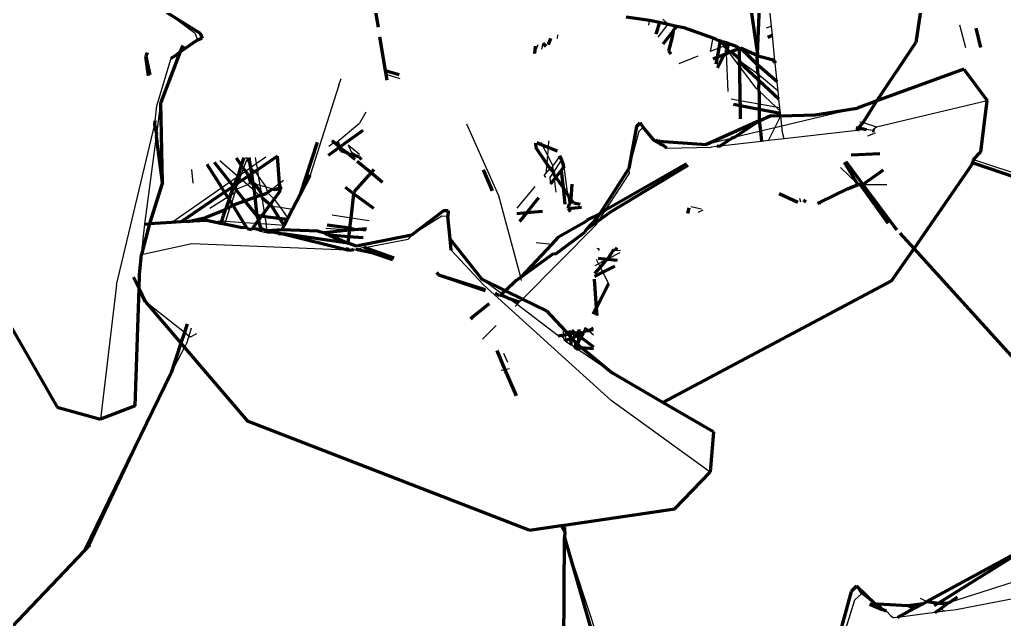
# Model space of a CAD drawing. Header units: millimetres. Extents: x 4307 to 31003, y 2809 to 20009.
# Drawn here: x 16235.29 to 16259.18, y 13281.33 to 13295.87 of the extents above; entities that cross this region are included whole.
import ezdxf

# ---------------------------------------------------------------- set-up
doc = ezdxf.new("R2010")
doc.units = ezdxf.units.MM
doc.layers.add('ProfileEdges', color=7, linetype='Continuous')

msp = doc.modelspace()

# ---------------------------------------------------------------- linework, layer by layer
for p, q in [((16253.532, 13295.719), (16253.432, 13296.675)), ((16239.552, 13295.536), (16238.865, 13296.053)), ((16250.895, 13295.886), (16251.026, 13295.767)), ((16250.557, 13295.739), (16250.574, 13295.864)), ((16250.784, 13295.447), (16251.026, 13295.767)), ((16251.184, 13295.649), (16251.165, 13295.737)), ((16251.206, 13295.728), (16251.184, 13295.649)), ((16253.532, 13295.719), (16253.404, 13295.667)), ((16253.555, 13295.498), (16253.532, 13295.719)), ((16258.254, 13295.195), (16258.101, 13295.746)), ((16239.552, 13295.536), (16239.604, 13295.39)), ((16248.34, 13295.507), (16248.332, 13295.416)), ((16252.11, 13295.438), (16252.044, 13295.1)), ((16253.619, 13294.879), (16253.555, 13295.498)), ((16247.785, 13295.053), (16247.871, 13295.27)), ((16247.989, 13295.309), (16247.951, 13295.163)), ((16252.256, 13295.185), (16252.044, 13295.1)), ((16252.388, 13295.238), (16252.256, 13295.185)), ((16252.388, 13295.238), (16252.282, 13295.326)), ((16252.439, 13295.258), (16252.388, 13295.238)), ((16252.439, 13295.258), (16252.437, 13295.318)), ((16252.515, 13295.289), (16252.439, 13295.258)), ((16252.479, 13295.217), (16252.439, 13295.258)), ((16238.617, 13293.782), (16238.971, 13294.941)), ((16251.745, 13294.989), (16251.287, 13294.802)), ((16252.48, 13294.131), (16252.446, 13295.056)), ((16252.756, 13294.751), (16252.508, 13295.081)), ((16253.197, 13294.56), (16252.754, 13294.876)), ((16253.159, 13294.213), (16252.756, 13294.751)), ((16253.622, 13294.848), (16253.619, 13294.879)), ((16253.625, 13294.818), (16253.622, 13294.848)), ((16253.672, 13294.37), (16253.625, 13294.818)), ((16243.036, 13294.29), (16243.093, 13294.447)), ((16244.177, 13294.554), (16244.518, 13294.445)), ((16253.696, 13294.143), (16253.236, 13294.528)), ((16243.036, 13294.29), (16242.341, 13292.105)), ((16253.159, 13294.213), (16253.209, 13294.165)), ((16253.696, 13294.143), (16253.672, 13294.37)), ((16253.235, 13294.141), (16253.636, 13293.763)), ((16253.716, 13293.945), (16253.696, 13294.143)), ((16238.58, 13293.421), (16238.617, 13293.782)), ((16238.619, 13293.094), (16238.715, 13293.869)), ((16252.558, 13293.956), (16252.769, 13293.918)), ((16252.769, 13293.918), (16253.234, 13293.835)), ((16253.234, 13293.835), (16253.636, 13293.763)), ((16253.636, 13293.763), (16253.737, 13293.745)), ((16253.636, 13293.763), (16253.746, 13293.659)), ((16253.737, 13293.745), (16253.716, 13293.945)), ((16253.746, 13293.659), (16253.737, 13293.745)), ((16255.613, 13293.731), (16253.784, 13293.291)), ((16256.084, 13293.273), (16258.769, 13293.917)), ((16243.695, 13293.635), (16243.536, 13293.365)), ((16253.615, 13293.25), (16253.758, 13293.543)), ((16253.751, 13293.609), (16253.746, 13293.659)), ((16253.758, 13293.543), (16253.751, 13293.609)), ((16253.784, 13293.291), (16253.758, 13293.543)), ((16237.639, 13289.443), (16238.572, 13293.342)), ((16242.992, 13292.912), (16243.536, 13293.365)), ((16246.92, 13291.598), (16246.139, 13293.341)), ((16250.42, 13293.268), (16250.313, 13293.164)), ((16253.615, 13293.25), (16253.264, 13293.166)), ((16253.463, 13292.94), (16253.615, 13293.25)), ((16253.784, 13293.291), (16253.615, 13293.25)), ((16253.8, 13293.136), (16253.784, 13293.291)), ((16255.679, 13293.397), (16255.758, 13293.382)), ((16255.758, 13293.382), (16256.084, 13293.273)), ((16256.024, 13293.233), (16256.084, 13293.273)), ((16238.326, 13290.916), (16238.612, 13293.037)), ((16250.313, 13293.164), (16250.073, 13292.265)), ((16253.264, 13293.166), (16252.629, 13293.013)), ((16253.841, 13292.983), (16253.8, 13293.136)), ((16255.613, 13293.186), (16253.841, 13292.983)), ((16255.838, 13293.212), (16255.613, 13293.186)), ((16255.982, 13293.185), (16255.838, 13293.212)), ((16256.049, 13293.122), (16255.866, 13293.051)), ((16256.024, 13293.233), (16255.982, 13293.185)), ((16242.793, 13292.805), (16242.922, 13292.902)), ((16242.922, 13292.902), (16242.992, 13292.912)), ((16243.259, 13292.839), (16243.336, 13292.667)), ((16243.259, 13292.839), (16243.539, 13292.612)), ((16247.938, 13292.901), (16247.974, 13292.83)), ((16247.974, 13292.83), (16248.098, 13292.587)), ((16248.113, 13292.776), (16248.098, 13292.587)), ((16248.127, 13292.936), (16248.113, 13292.776)), ((16250.993, 13292.757), (16252.071, 13292.781)), ((16252.556, 13292.995), (16251.954, 13292.85)), ((16252.209, 13292.796), (16252.071, 13292.781)), ((16253.294, 13292.921), (16252.283, 13292.805)), ((16253.463, 13292.94), (16253.294, 13292.921)), ((16253.841, 13292.983), (16253.463, 13292.94)), ((16241.009, 13292.535), (16241.033, 13292.385)), ((16241.033, 13292.385), (16241.267, 13292.548)), ((16243.336, 13292.667), (16243.53, 13292.55)), ((16248.098, 13292.587), (16248.081, 13292.381)), ((16248.098, 13292.587), (16248.232, 13292.322)), ((16248.232, 13292.322), (16248.401, 13292.553)), ((16240.584, 13292.071), (16240.146, 13292.453)), ((16240.726, 13292.268), (16240.802, 13292.478)), ((16240.771, 13292.523), (16240.819, 13292.525)), ((16240.819, 13292.525), (16240.802, 13292.478)), ((16240.802, 13292.478), (16240.879, 13292.368)), ((16240.892, 13292.286), (16241.033, 13292.385)), ((16241.033, 13292.385), (16241.059, 13292.229)), ((16248.081, 13292.381), (16248.061, 13292.143)), ((16248.161, 13292.263), (16248.232, 13292.322)), ((16248.25, 13292.175), (16248.232, 13292.322)), ((16248.25, 13292.175), (16248.439, 13292.465)), ((16248.503, 13292.314), (16248.471, 13292.389)), ((16248.594, 13291.627), (16248.503, 13292.314)), ((16258.435, 13292.485), (16260.731, 13291.714)), ((16239.464, 13292.241), (16239.49, 13291.91)), ((16240.394, 13291.939), (16240.584, 13292.071)), ((16240.584, 13292.071), (16240.678, 13292.137)), ((16240.637, 13292.024), (16240.584, 13292.071)), ((16240.637, 13292.024), (16240.678, 13292.137)), ((16240.678, 13292.137), (16240.726, 13292.268)), ((16240.678, 13292.137), (16240.772, 13292.203)), ((16240.772, 13292.203), (16240.892, 13292.286)), ((16240.892, 13292.286), (16241.003, 13292.191)), ((16241.003, 13292.191), (16241.083, 13292.076)), ((16241.059, 13292.229), (16241.083, 13292.076)), ((16241.083, 13292.076), (16241.265, 13291.816)), ((16241.083, 13292.076), (16241.119, 13291.856)), ((16248.019, 13292.092), (16248.061, 13292.143)), ((16248.019, 13292.092), (16248.053, 13292.045)), ((16248.061, 13292.143), (16248.161, 13292.263)), ((16248.159, 13292.034), (16248.25, 13292.175)), ((16249.509, 13291.25), (16250.083, 13292.134)), ((16250.073, 13292.265), (16250.083, 13292.134)), ((16255.205, 13292.285), (16255.616, 13291.898)), ((16240.195, 13291.8), (16240.394, 13291.939)), ((16240.54, 13291.756), (16240.597, 13291.914)), ((16240.82, 13291.865), (16240.54, 13291.756)), ((16240.597, 13291.914), (16240.637, 13292.024)), ((16240.691, 13291.978), (16240.637, 13292.024)), ((16240.82, 13291.865), (16240.691, 13291.978)), ((16240.901, 13291.916), (16240.82, 13291.865)), ((16240.978, 13291.727), (16240.82, 13291.865)), ((16240.995, 13291.89), (16241.119, 13291.856)), ((16241.119, 13291.856), (16241.265, 13291.816)), ((16241.119, 13291.856), (16241.149, 13291.675)), ((16241.265, 13291.816), (16241.424, 13291.773)), ((16241.265, 13291.816), (16241.305, 13291.683)), ((16241.424, 13291.773), (16241.6, 13291.906)), ((16241.6, 13291.906), (16241.697, 13291.979)), ((16247.366, 13291.305), (16247.799, 13291.827)), ((16248.159, 13292.034), (16248.171, 13291.881)), ((16248.31, 13291.688), (16248.271, 13292.011)), ((16255.749, 13291.879), (16256.333, 13291.878)), ((16238.979, 13290.953), (16240.195, 13291.8)), ((16240.403, 13291.604), (16240.341, 13291.566)), ((16240.511, 13291.672), (16240.403, 13291.604)), ((16240.511, 13291.672), (16240.431, 13291.423)), ((16240.52, 13291.701), (16240.511, 13291.672)), ((16240.52, 13291.701), (16240.54, 13291.756)), ((16241.111, 13291.612), (16240.978, 13291.727)), ((16241.167, 13291.563), (16241.111, 13291.612)), ((16241.305, 13291.683), (16241.47, 13291.523)), ((16241.495, 13291.753), (16241.616, 13291.72)), ((16247.443, 13289.65), (16246.92, 13291.598)), ((16248.631, 13291.4), (16248.594, 13291.627)), ((16240.341, 13291.566), (16239.907, 13291.294)), ((16240.431, 13291.423), (16240.408, 13291.353)), ((16241.167, 13291.563), (16241.226, 13291.194)), ((16241.409, 13291.351), (16241.611, 13291.322)), ((16241.47, 13291.523), (16241.611, 13291.322)), ((16251.838, 13291.281), (16251.58, 13291.337)), ((16254.249, 13291.445), (16254.226, 13291.533)), ((16240.394, 13291.308), (16240.289, 13290.983)), ((16241.226, 13291.194), (16241.243, 13291.094)), ((16241.611, 13291.322), (16241.909, 13291.278)), ((16241.611, 13291.322), (16241.795, 13291.058)), ((16242.871, 13291.136), (16243.334, 13291.068)), ((16245.536, 13291.11), (16244.798, 13290.645)), ((16245.678, 13291.101), (16245.536, 13291.11)), ((16249.351, 13291.008), (16249.509, 13291.25)), ((16251.87, 13291.256), (16251.755, 13291.196)), ((16238.25, 13290.175), (16238.326, 13290.916)), ((16240.11, 13290.994), (16240.187, 13290.989)), ((16240.187, 13290.989), (16240.289, 13290.983)), ((16240.289, 13290.983), (16240.266, 13290.911)), ((16240.289, 13290.983), (16240.723, 13290.955)), ((16240.723, 13290.955), (16241.034, 13290.934)), ((16241.034, 13290.934), (16241.101, 13290.93)), ((16241.101, 13290.93), (16241.271, 13290.919)), ((16241.243, 13291.094), (16241.271, 13290.919)), ((16241.271, 13290.919), (16241.707, 13290.891)), ((16241.299, 13290.748), (16241.271, 13290.919)), ((16243.334, 13291.068), (16243.772, 13291.004)), ((16247.49, 13289.093), (16249.273, 13290.887)), ((16249.273, 13290.887), (16249.351, 13291.008)), ((16241.131, 13290.735), (16241.002, 13290.799)), ((16241.307, 13290.699), (16241.131, 13290.735)), ((16241.299, 13290.748), (16241.307, 13290.699)), ((16241.607, 13290.698), (16241.307, 13290.699)), ((16242.722, 13290.818), (16243.301, 13290.772)), ((16244.798, 13290.645), (16244.72, 13290.549)), ((16238.25, 13290.175), (16239.471, 13290.442)), ((16239.471, 13290.442), (16243.246, 13290.288)), ((16243.671, 13290.344), (16244.72, 13290.549)), ((16247.826, 13290.468), (16248.202, 13290.432)), ((16243.395, 13290.317), (16243.448, 13290.306)), ((16243.448, 13290.306), (16243.641, 13290.354)), ((16245.761, 13290.279), (16246.544, 13289.439)), ((16249.293, 13290.328), (16249.351, 13290.323)), ((16249.361, 13290.299), (16249.33, 13290.276)), ((16249.852, 13290.216), (16249.559, 13290.065)), ((16249.739, 13290.286), (16249.873, 13290.273)), ((16249.338, 13289.951), (16249.247, 13289.904)), ((16249.279, 13290.068), (16249.338, 13289.951)), ((16249.535, 13290.052), (16249.338, 13289.951)), ((16249.338, 13289.951), (16249.378, 13289.872)), ((16249.378, 13289.872), (16249.441, 13289.745)), ((16249.441, 13289.745), (16249.582, 13289.464)), ((16237.639, 13289.443), (16237.254, 13286.178)), ((16246.995, 13289.225), (16246.507, 13289.575)), ((16249.641, 13286.634), (16246.544, 13289.439)), ((16247.472, 13289.546), (16247.45, 13289.625)), ((16247.049, 13289.165), (16246.995, 13289.225)), ((16239.29, 13288.282), (16238.348, 13289.03)), ((16247.36, 13288.963), (16247.144, 13289.118)), ((16247.312, 13288.914), (16247.36, 13288.963)), ((16247.36, 13288.963), (16247.411, 13289.029)), ((16248.355, 13288.202), (16247.36, 13288.963)), ((16247.411, 13289.029), (16247.49, 13289.093)), ((16239.395, 13288.198), (16239.29, 13288.282)), ((16239.456, 13288.387), (16239.395, 13288.198)), ((16239.583, 13288.254), (16239.432, 13288.169)), ((16246.523, 13288.12), (16246.853, 13288.452)), ((16248.479, 13288.31), (16248.484, 13288.225)), ((16248.547, 13288.235), (16248.536, 13288.319)), ((16248.538, 13288.077), (16248.547, 13288.235)), ((16248.727, 13288.315), (16248.723, 13288.348)), ((16248.745, 13288.17), (16248.733, 13288.268)), ((16249.028, 13288.362), (16248.991, 13288.391)), ((16249.212, 13288.222), (16249.093, 13288.326)), ((16239.295, 13287.923), (16239.33, 13287.995)), ((16239.395, 13288.198), (16239.33, 13287.995)), ((16239.432, 13288.169), (16239.395, 13288.198)), ((16248.489, 13288.152), (16248.407, 13288.211)), ((16248.484, 13288.225), (16248.489, 13288.152)), ((16248.489, 13288.152), (16248.492, 13288.109)), ((16248.538, 13288.077), (16248.492, 13288.109)), ((16248.538, 13288.077), (16248.674, 13287.985)), ((16248.757, 13288.077), (16248.745, 13288.17)), ((16248.772, 13287.949), (16248.757, 13288.077)), ((16238.966, 13287.303), (16239.295, 13287.923)), ((16247.034, 13287.784), (16247.13, 13287.565)), ((16248.752, 13287.931), (16248.674, 13287.985)), ((16249.671, 13287.303), (16248.833, 13287.875)), ((16237.004, 13283.132), (16238.966, 13287.303)), ((16247.067, 13287.38), (16246.975, 13287.359)), ((16247.18, 13287.405), (16247.067, 13287.38)), ((16252.05, 13284.893), (16249.641, 13286.634)), ((16248.5, 13283.609), (16248.518, 13283.55)), ((16248.516, 13283.308), (16249.31, 13280.88)), ((16263.665, 13282.652), (16258.015, 13281.557)), ((16259.598, 13282.29), (16257.853, 13281.732)), ((16255.721, 13281.947), (16255.601, 13282.129)), ((16255.14, 13280.457), (16255.56, 13281.8)), ((16255.56, 13281.8), (16255.721, 13281.947)), ((16256.05, 13281.696), (16255.721, 13281.947)), ((16257.14, 13281.841), (16257.301, 13281.755)), ((16257.633, 13281.579), (16257.742, 13281.521)), ((16258.015, 13281.557), (16257.742, 13281.521)), ((16256.426, 13281.415), (16256.326, 13281.521)), ((16256.426, 13281.415), (16256.493, 13281.358)), ((16256.594, 13281.371), (16256.493, 13281.358)), ((16257.505, 13281.49), (16256.594, 13281.371)), ((16257.742, 13281.521), (16257.505, 13281.49))]:
    msp.add_line(p, q)
at = {"layer": 'ProfileEdges', "lineweight": 211}
for p, q in [((16258.208, 13303.226), (16257.037, 13295.319)), ((16252.995, 13296.42), (16253.191, 13295.04)), ((16243.879, 13296.335), (16243.987, 13295.692)), ((16253.191, 13295.04), (16253.24, 13296.175)), ((16238.865, 13296.053), (16239.67, 13295.548)), ((16250.011, 13295.943), (16250.574, 13295.864)), ((16250.574, 13295.864), (16250.817, 13295.812)), ((16250.817, 13295.812), (16250.727, 13295.52)), ((16250.817, 13295.812), (16251.026, 13295.767)), ((16251.026, 13295.767), (16251.165, 13295.737)), ((16251.145, 13295.598), (16251.184, 13295.649)), ((16251.165, 13295.737), (16251.239, 13295.721)), ((16251.239, 13295.721), (16251.184, 13295.649)), ((16251.239, 13295.721), (16251.409, 13295.685)), ((16251.409, 13295.685), (16252.11, 13295.438)), ((16258.618, 13295.198), (16258.499, 13295.666)), ((16239.604, 13295.39), (16239.72, 13295.428)), ((16239.67, 13295.548), (16239.72, 13295.428)), ((16244.026, 13295.455), (16244.163, 13294.638)), ((16248.12, 13295.276), (16248.18, 13295.426)), ((16250.908, 13295.288), (16251.145, 13295.598)), ((16251.119, 13295.416), (16251.037, 13295.123)), ((16251.145, 13295.598), (16251.119, 13295.416)), ((16252.11, 13295.438), (16252.179, 13295.413)), ((16252.179, 13295.413), (16252.221, 13295.378)), ((16253.445, 13295.454), (16253.555, 13295.498)), ((16239.189, 13295.096), (16239.604, 13295.39)), ((16239.248, 13295.249), (16239.189, 13295.096)), ((16247.802, 13295.236), (16247.785, 13295.053)), ((16247.989, 13295.309), (16248.058, 13295.234)), ((16252.256, 13295.185), (16252.214, 13294.964)), ((16252.221, 13295.378), (16252.291, 13295.372)), ((16252.282, 13295.326), (16252.256, 13295.185)), ((16252.291, 13295.372), (16252.282, 13295.326)), ((16252.291, 13295.372), (16252.312, 13295.343)), ((16252.312, 13295.343), (16252.382, 13295.338)), ((16252.382, 13295.338), (16252.407, 13295.307)), ((16252.382, 13295.338), (16252.437, 13295.318)), ((16252.407, 13295.307), (16252.388, 13295.238)), ((16252.388, 13295.238), (16252.459, 13295.178)), ((16252.437, 13295.318), (16252.515, 13295.289)), ((16252.443, 13295.145), (16252.459, 13295.178)), ((16252.459, 13295.178), (16252.479, 13295.217)), ((16252.459, 13295.178), (16252.508, 13295.081)), ((16252.479, 13295.217), (16252.515, 13295.289)), ((16252.515, 13295.289), (16252.675, 13295.23)), ((16252.554, 13295.099), (16252.75, 13295.177)), ((16252.675, 13295.23), (16252.726, 13295.187)), ((16252.726, 13295.187), (16252.75, 13295.177)), ((16252.748, 13295.203), (16252.75, 13295.177)), ((16252.75, 13295.177), (16252.783, 13295.19)), ((16252.75, 13295.177), (16252.753, 13294.932)), ((16252.783, 13295.19), (16253.19, 13294.786)), ((16252.783, 13295.19), (16253.19, 13295.011)), ((16256.094, 13293.907), (16257.037, 13295.319)), ((16238.385, 13295.068), (16238.356, 13294.988)), ((16238.419, 13294.51), (16238.356, 13294.988)), ((16238.356, 13294.988), (16238.448, 13294.533)), ((16239.189, 13295.096), (16238.715, 13293.869)), ((16238.971, 13294.941), (16239.07, 13295.009)), ((16239.07, 13295.009), (16239.189, 13295.096)), ((16251.037, 13295.123), (16251.094, 13295.049)), ((16252.122, 13294.927), (16252.214, 13294.964)), ((16252.214, 13294.964), (16252.182, 13294.793)), ((16252.214, 13294.964), (16252.386, 13295.032)), ((16252.221, 13294.705), (16252.386, 13295.032)), ((16252.386, 13295.032), (16252.446, 13295.056)), ((16252.446, 13295.056), (16252.443, 13295.145)), ((16252.446, 13295.056), (16252.508, 13295.081)), ((16252.508, 13295.081), (16252.554, 13295.099)), ((16252.554, 13295.099), (16252.753, 13294.932)), ((16252.753, 13294.932), (16252.754, 13294.876)), ((16253.186, 13294.908), (16253.19, 13295.011)), ((16253.19, 13295.011), (16253.191, 13295.04)), ((16253.19, 13295.011), (16253.237, 13294.993)), ((16253.237, 13294.993), (16253.55, 13294.908)), ((16252.754, 13294.876), (16252.872, 13294.729)), ((16252.754, 13294.876), (16252.756, 13294.751)), ((16252.756, 13294.751), (16252.769, 13293.918)), ((16253.201, 13294.423), (16252.872, 13294.729)), ((16253.186, 13294.908), (16253.19, 13294.786)), ((16253.19, 13294.786), (16253.197, 13294.56)), ((16253.672, 13294.37), (16253.19, 13294.786)), ((16253.55, 13294.908), (16253.619, 13294.879)), ((16253.55, 13294.908), (16253.591, 13294.86)), ((16253.591, 13294.86), (16253.622, 13294.848)), ((16253.625, 13294.818), (16253.619, 13294.879)), ((16244.163, 13294.638), (16244.501, 13294.545)), ((16244.163, 13294.638), (16244.177, 13294.554)), ((16244.177, 13294.554), (16244.201, 13294.411)), ((16253.236, 13294.528), (16253.197, 13294.56)), ((16253.236, 13294.528), (16253.201, 13294.423)), ((16258.198, 13294.675), (16256.094, 13293.907)), ((16258.198, 13294.675), (16258.769, 13293.917)), ((16253.236, 13294.391), (16253.201, 13294.423)), ((16253.236, 13294.391), (16253.209, 13294.165)), ((16253.716, 13293.945), (16253.236, 13294.391)), ((16253.209, 13294.165), (16253.235, 13294.141)), ((16253.235, 13294.141), (16253.234, 13293.835)), ((16238.759, 13291.921), (16238.715, 13293.869)), ((16252.616, 13293.827), (16252.7, 13293.808)), ((16252.7, 13293.808), (16252.771, 13293.795)), ((16252.769, 13293.918), (16252.771, 13293.795)), ((16252.771, 13293.795), (16252.776, 13293.473)), ((16252.771, 13293.795), (16253.234, 13293.707)), ((16253.234, 13293.835), (16253.234, 13293.707)), ((16254.597, 13293.566), (16255.613, 13293.731)), ((16256.094, 13293.907), (16255.613, 13293.731)), ((16255.758, 13293.382), (16256.094, 13293.907)), ((16258.615, 13292.669), (16258.769, 13293.917)), ((16253.234, 13293.707), (16253.233, 13293.424)), ((16253.233, 13293.424), (16253.519, 13293.547)), ((16253.234, 13293.707), (16253.751, 13293.609)), ((16253.519, 13293.547), (16253.758, 13293.543)), ((16253.758, 13293.543), (16254.597, 13293.566)), ((16238.572, 13293.342), (16238.58, 13293.421)), ((16238.619, 13293.094), (16238.572, 13293.342)), ((16250.259, 13293.281), (16250.073, 13292.265)), ((16250.259, 13293.281), (16250.344, 13293.375)), ((16250.42, 13293.268), (16250.344, 13293.375)), ((16250.699, 13292.933), (16250.42, 13293.268)), ((16253.233, 13293.424), (16251.954, 13292.85)), ((16252.629, 13293.013), (16253.233, 13293.424)), ((16253.233, 13293.424), (16253.264, 13293.166)), ((16255.582, 13293.26), (16255.653, 13293.247)), ((16255.613, 13293.186), (16255.653, 13293.247)), ((16255.653, 13293.247), (16255.758, 13293.382)), ((16255.653, 13293.247), (16255.838, 13293.212)), ((16238.612, 13293.037), (16238.619, 13293.094)), ((16238.759, 13291.921), (16238.612, 13293.037)), ((16243.051, 13292.779), (16243.628, 13293.192)), ((16252.629, 13293.013), (16252.556, 13292.995)), ((16253.264, 13293.166), (16253.294, 13292.921)), ((16255.982, 13293.185), (16256.037, 13293.174)), ((16242.509, 13292.891), (16242.095, 13291.634)), ((16242.782, 13292.587), (16243.051, 13292.779)), ((16242.867, 13292.947), (16242.922, 13292.902)), ((16242.922, 13292.902), (16243.04, 13292.805)), ((16242.992, 13292.912), (16243.04, 13292.805)), ((16243.04, 13292.805), (16243.051, 13292.779)), ((16243.051, 13292.779), (16243.091, 13292.69)), ((16243.051, 13292.779), (16243.236, 13292.644)), ((16247.812, 13292.879), (16247.813, 13292.775)), ((16248.081, 13292.381), (16247.813, 13292.775)), ((16247.974, 13292.83), (16247.839, 13292.883)), ((16248.113, 13292.776), (16247.974, 13292.83)), ((16248.345, 13292.686), (16248.113, 13292.776)), ((16250.699, 13292.933), (16250.776, 13292.951)), ((16250.806, 13292.869), (16250.699, 13292.933)), ((16250.776, 13292.951), (16250.803, 13292.926)), ((16250.803, 13292.926), (16251.954, 13292.85)), ((16250.806, 13292.869), (16250.892, 13292.836)), ((16250.993, 13292.757), (16250.892, 13292.836)), ((16252.283, 13292.805), (16252.209, 13292.796)), ((16252.283, 13292.805), (16252.556, 13292.995)), ((16241.545, 13292.561), (16241.059, 13292.229)), ((16241.6, 13291.906), (16241.545, 13292.561)), ((16243.236, 13292.644), (16243.091, 13292.69)), ((16243.272, 13292.614), (16243.236, 13292.644)), ((16243.53, 13292.55), (16243.272, 13292.614)), ((16243.272, 13292.614), (16243.423, 13292.49)), ((16243.53, 13292.55), (16243.58, 13292.484)), ((16248.39, 13292.58), (16248.401, 13292.553)), ((16248.401, 13292.553), (16248.439, 13292.465)), ((16255.471, 13292.592), (16256.162, 13292.628)), ((16258.435, 13292.485), (16258.615, 13292.669)), ((16240.195, 13291.8), (16239.845, 13292.359)), ((16240.394, 13291.939), (16240.019, 13292.413)), ((16240.668, 13292.348), (16240.551, 13292.512)), ((16240.668, 13292.348), (16240.584, 13292.071)), ((16240.73, 13292.521), (16240.668, 13292.348)), ((16240.726, 13292.268), (16240.668, 13292.348)), ((16240.855, 13292.527), (16240.879, 13292.368)), ((16240.879, 13292.368), (16240.892, 13292.286)), ((16243.485, 13292.439), (16243.818, 13292.166)), ((16248.161, 13292.263), (16248.081, 13292.381)), ((16248.487, 13292.293), (16248.43, 13292.219)), ((16248.439, 13292.465), (16248.471, 13292.389)), ((16248.471, 13292.389), (16248.487, 13292.293)), ((16248.503, 13292.314), (16248.487, 13292.293)), ((16251.47, 13292.374), (16249.509, 13291.25)), ((16249.645, 13291.221), (16251.511, 13292.341)), ((16255.616, 13291.898), (16255.31, 13292.407)), ((16255.335, 13292.435), (16255.749, 13291.879)), ((16256.993, 13290.325), (16258.432, 13292.405)), ((16258.376, 13292.424), (16258.432, 13292.405)), ((16258.432, 13292.405), (16258.435, 13292.485)), ((16258.432, 13292.405), (16261.01, 13291.515)), ((16240.584, 13292.071), (16240.483, 13291.828)), ((16240.853, 13292.089), (16240.691, 13291.978)), ((16240.772, 13292.203), (16240.726, 13292.268)), ((16240.853, 13292.089), (16240.772, 13292.203)), ((16240.916, 13292.132), (16240.853, 13292.089)), ((16240.901, 13291.916), (16240.853, 13292.089)), ((16240.892, 13292.286), (16240.916, 13292.132)), ((16241.003, 13292.191), (16240.916, 13292.132)), ((16240.916, 13292.132), (16240.951, 13291.902)), ((16241.059, 13292.229), (16241.003, 13292.191)), ((16242.341, 13292.105), (16242.095, 13291.634)), ((16243.818, 13292.166), (16243.406, 13291.704)), ((16243.885, 13292.241), (16243.818, 13292.166)), ((16243.818, 13292.166), (16244.098, 13291.936)), ((16246.537, 13292.228), (16246.756, 13291.725)), ((16248.25, 13292.175), (16248.161, 13292.263)), ((16248.257, 13292.123), (16248.25, 13292.175)), ((16248.303, 13292.054), (16248.257, 13292.123)), ((16248.303, 13292.054), (16248.271, 13292.011)), ((16248.43, 13292.219), (16248.303, 13292.054)), ((16248.476, 13291.8), (16248.303, 13292.054)), ((16248.43, 13292.219), (16248.476, 13291.8)), ((16250.073, 13292.265), (16249.367, 13291.168)), ((16255.749, 13291.879), (16256.252, 13292.234)), ((16238.759, 13291.921), (16238.446, 13290.923)), ((16240.483, 13291.828), (16240.265, 13291.687)), ((16240.483, 13291.828), (16240.394, 13291.939)), ((16240.483, 13291.828), (16240.403, 13291.604)), ((16240.597, 13291.914), (16240.483, 13291.828)), ((16240.54, 13291.756), (16240.483, 13291.828)), ((16240.691, 13291.978), (16240.597, 13291.914)), ((16240.901, 13291.916), (16240.951, 13291.902)), ((16240.951, 13291.902), (16240.995, 13291.89)), ((16240.951, 13291.902), (16240.978, 13291.727)), ((16241.149, 13291.675), (16240.995, 13291.89)), ((16241.61, 13291.796), (16241.6, 13291.906)), ((16241.61, 13291.796), (16241.663, 13291.815)), ((16248.271, 13292.011), (16248.171, 13291.881)), ((16248.688, 13291.881), (16248.666, 13291.521)), ((16255.377, 13291.772), (16255.635, 13291.879)), ((16255.616, 13291.898), (16255.635, 13291.879)), ((16255.635, 13291.879), (16255.687, 13291.879)), ((16256.364, 13290.932), (16255.687, 13291.879)), ((16255.687, 13291.879), (16255.749, 13291.879)), ((16255.749, 13291.879), (16256.51, 13290.858)), ((16240.265, 13291.687), (16239.209, 13290.966)), ((16240.265, 13291.687), (16240.195, 13291.8)), ((16240.341, 13291.566), (16240.265, 13291.687)), ((16240.403, 13291.604), (16240.372, 13291.517)), ((16240.757, 13291.482), (16240.54, 13291.756)), ((16240.978, 13291.727), (16241.002, 13291.572)), ((16241.002, 13291.572), (16241.111, 13291.612)), ((16241.111, 13291.612), (16241.156, 13291.628)), ((16241.156, 13291.628), (16241.149, 13291.675)), ((16241.167, 13291.563), (16241.156, 13291.628)), ((16241.156, 13291.628), (16241.185, 13291.624)), ((16241.185, 13291.624), (16241.278, 13291.663)), ((16241.278, 13291.663), (16241.305, 13291.683)), ((16241.305, 13291.683), (16241.424, 13291.773)), ((16241.424, 13291.773), (16241.495, 13291.753)), ((16241.616, 13291.72), (16241.47, 13291.523)), ((16241.495, 13291.753), (16241.61, 13291.796)), ((16241.616, 13291.72), (16241.61, 13291.796)), ((16242.095, 13291.634), (16241.909, 13291.278)), ((16243.188, 13291.808), (16243.4, 13291.652)), ((16243.334, 13291.068), (16243.4, 13291.652)), ((16243.4, 13291.652), (16243.406, 13291.704)), ((16243.4, 13291.652), (16243.876, 13291.3)), ((16248.476, 13291.8), (16248.521, 13291.397)), ((16248.594, 13291.627), (16248.476, 13291.8)), ((16248.666, 13291.521), (16248.594, 13291.627)), ((16254.17, 13291.437), (16253.72, 13291.648)), ((16255.377, 13291.772), (16254.698, 13291.441)), ((16240.372, 13291.517), (16240.299, 13291.313)), ((16240.372, 13291.517), (16240.341, 13291.566)), ((16240.431, 13291.423), (16240.372, 13291.517)), ((16240.408, 13291.353), (16240.394, 13291.308)), ((16240.408, 13291.353), (16240.462, 13291.373)), ((16240.462, 13291.373), (16240.431, 13291.423)), ((16240.462, 13291.373), (16240.757, 13291.482)), ((16240.723, 13290.955), (16240.462, 13291.373)), ((16240.757, 13291.482), (16241.002, 13291.572)), ((16241.044, 13291.12), (16240.757, 13291.482)), ((16241.002, 13291.572), (16241.044, 13291.12)), ((16241.167, 13291.563), (16241.369, 13291.387)), ((16241.369, 13291.387), (16241.226, 13291.194)), ((16241.47, 13291.523), (16241.369, 13291.387)), ((16241.409, 13291.351), (16241.369, 13291.387)), ((16241.596, 13291.047), (16241.409, 13291.351)), ((16247.884, 13291.55), (16247.595, 13291.193)), ((16248.597, 13291.291), (16248.631, 13291.4)), ((16248.666, 13291.521), (16248.631, 13291.4)), ((16248.735, 13291.419), (16248.666, 13291.521)), ((16248.896, 13291.391), (16248.735, 13291.419)), ((16254.359, 13291.503), (16254.314, 13291.451)), ((16254.648, 13291.412), (16254.698, 13291.441)), ((16254.698, 13291.441), (16254.69, 13291.395)), ((16240.281, 13291.263), (16239.806, 13291.072)), ((16240.228, 13291.113), (16240.187, 13290.989)), ((16240.281, 13291.263), (16240.228, 13291.113)), ((16240.281, 13291.263), (16240.299, 13291.313)), ((16240.299, 13291.313), (16240.394, 13291.308)), ((16241.044, 13291.12), (16241.089, 13291.009)), ((16241.16, 13291.105), (16241.044, 13291.12)), ((16241.16, 13291.105), (16241.089, 13291.009)), ((16241.226, 13291.194), (16241.16, 13291.105)), ((16241.243, 13291.094), (16241.16, 13291.105)), ((16241.909, 13291.278), (16241.795, 13291.058)), ((16245.573, 13291.234), (16244.798, 13290.645)), ((16245.693, 13291.233), (16245.573, 13291.234)), ((16245.693, 13291.233), (16245.678, 13291.101)), ((16245.734, 13290.548), (16245.678, 13291.101)), ((16247.357, 13291.17), (16247.595, 13291.193)), ((16247.595, 13291.193), (16247.419, 13290.975)), ((16247.595, 13291.193), (16247.982, 13291.231)), ((16248.597, 13291.291), (16248.925, 13291.323)), ((16248.597, 13291.291), (16248.648, 13291.221)), ((16249.367, 13291.168), (16249.057, 13291.014)), ((16249.367, 13291.168), (16249.284, 13291.04)), ((16249.351, 13291.008), (16249.645, 13291.221)), ((16249.509, 13291.25), (16249.367, 13291.168)), ((16251.525, 13291.306), (16251.5, 13291.171)), ((16238.326, 13290.916), (16238.446, 13290.923)), ((16238.446, 13290.923), (16238.407, 13290.798)), ((16238.979, 13290.953), (16238.446, 13290.923)), ((16239.209, 13290.966), (16238.979, 13290.953)), ((16239.383, 13290.976), (16239.209, 13290.966)), ((16239.383, 13290.976), (16239.806, 13291.072)), ((16239.662, 13290.991), (16239.383, 13290.976)), ((16239.662, 13290.991), (16239.806, 13291.072)), ((16239.824, 13291), (16239.662, 13290.991)), ((16240.168, 13290.931), (16239.824, 13291)), ((16240.187, 13290.989), (16240.168, 13290.931)), ((16240.266, 13290.911), (16240.168, 13290.931)), ((16240.687, 13290.825), (16240.266, 13290.911)), ((16240.799, 13290.833), (16240.723, 13290.955)), ((16241.034, 13290.934), (16240.941, 13290.809)), ((16241.089, 13291.009), (16241.034, 13290.934)), ((16241.089, 13291.009), (16241.101, 13290.93)), ((16241.101, 13290.93), (16241.154, 13290.795)), ((16241.596, 13291.047), (16241.243, 13291.094)), ((16241.776, 13291.023), (16241.596, 13291.047)), ((16241.707, 13290.891), (16241.596, 13291.047)), ((16241.707, 13290.891), (16241.648, 13290.776)), ((16241.776, 13291.023), (16241.707, 13290.891)), ((16241.795, 13291.058), (16241.776, 13291.023)), ((16243.306, 13290.82), (16242.757, 13290.893)), ((16243.306, 13290.82), (16243.334, 13291.068)), ((16249.04, 13290.981), (16248.353, 13290.588)), ((16249.284, 13291.04), (16249.04, 13290.781)), ((16249.04, 13290.981), (16249.057, 13291.014)), ((16249.04, 13290.781), (16249.351, 13291.008)), ((16256.584, 13290.777), (16256.51, 13290.858)), ((16238.407, 13290.798), (16238.25, 13290.175)), ((16240.799, 13290.833), (16240.687, 13290.825)), ((16240.822, 13290.798), (16240.799, 13290.833)), ((16240.918, 13290.778), (16240.822, 13290.798)), ((16240.941, 13290.809), (16240.918, 13290.778)), ((16241.002, 13290.799), (16240.941, 13290.809)), ((16241.125, 13290.778), (16241.002, 13290.799)), ((16241.154, 13290.795), (16241.125, 13290.778)), ((16241.154, 13290.795), (16241.131, 13290.735)), ((16241.224, 13290.78), (16241.154, 13290.795)), ((16241.224, 13290.78), (16241.299, 13290.748)), ((16241.648, 13290.776), (16241.299, 13290.748)), ((16241.299, 13290.748), (16241.607, 13290.698)), ((16241.607, 13290.698), (16241.579, 13290.644)), ((16241.607, 13290.698), (16241.684, 13290.682)), ((16242.533, 13290.741), (16241.648, 13290.776)), ((16243.264, 13290.45), (16241.684, 13290.682)), ((16241.684, 13290.682), (16243.246, 13290.288)), ((16242.533, 13290.741), (16242.671, 13290.71)), ((16242.671, 13290.71), (16243.301, 13290.772)), ((16242.671, 13290.71), (16242.758, 13290.652)), ((16242.8, 13290.648), (16242.758, 13290.652)), ((16243.282, 13290.608), (16242.8, 13290.648)), ((16242.8, 13290.648), (16243.264, 13290.45)), ((16243.282, 13290.608), (16243.301, 13290.772)), ((16243.301, 13290.772), (16243.306, 13290.82)), ((16243.301, 13290.772), (16243.41, 13290.783)), ((16243.41, 13290.783), (16243.306, 13290.82)), ((16243.41, 13290.783), (16243.51, 13290.792)), ((16244.798, 13290.645), (16243.464, 13290.377)), ((16243.51, 13290.792), (16243.705, 13290.812)), ((16243.69, 13290.768), (16243.51, 13290.792)), ((16248.301, 13290.196), (16249.009, 13290.721)), ((16249.04, 13290.781), (16249.009, 13290.721)), ((16256.993, 13290.325), (16256.659, 13290.694)), ((16243.264, 13290.45), (16243.282, 13290.608)), ((16243.464, 13290.377), (16243.264, 13290.45)), ((16243.624, 13290.579), (16243.282, 13290.608)), ((16245.734, 13290.548), (16246.507, 13289.575)), ((16245.761, 13290.279), (16245.734, 13290.548)), ((16248.202, 13290.432), (16247.45, 13289.625)), ((16248.353, 13290.588), (16248.202, 13290.432)), ((16238.201, 13289.689), (16238.25, 13290.175)), ((16243.246, 13290.288), (16243.253, 13290.347)), ((16243.246, 13290.288), (16243.357, 13290.283)), ((16243.357, 13290.283), (16243.395, 13290.317)), ((16243.448, 13290.306), (16243.836, 13290.223)), ((16243.641, 13290.354), (16243.671, 13290.344)), ((16243.671, 13290.344), (16244.373, 13290.099)), ((16243.836, 13290.223), (16244.339, 13290.055)), ((16247.45, 13289.625), (16248.244, 13290.202)), ((16248.244, 13290.202), (16248.301, 13290.196)), ((16249.699, 13290.289), (16249.559, 13290.065)), ((16249.699, 13290.289), (16249.739, 13290.286)), ((16249.783, 13290.336), (16249.739, 13290.286)), ((16256.449, 13289.539), (16256.993, 13290.325)), ((16260.372, 13286.596), (16256.993, 13290.325)), ((16249.325, 13290.089), (16249.559, 13290.065)), ((16249.535, 13290.052), (16249.378, 13289.872)), ((16249.559, 13290.065), (16249.535, 13290.052)), ((16249.559, 13290.065), (16249.789, 13290.041)), ((16238.189, 13289.35), (16238.201, 13289.689)), ((16245.407, 13289.738), (16245.454, 13289.683)), ((16245.454, 13289.683), (16246.586, 13289.304)), ((16245.454, 13289.683), (16246.578, 13289.329)), ((16249.241, 13289.644), (16249.441, 13289.745)), ((16249.378, 13289.872), (16249.242, 13289.717)), ((16249.441, 13289.745), (16249.736, 13289.894)), ((16238.189, 13289.35), (16238.054, 13289.624)), ((16247.081, 13289.294), (16246.507, 13289.575)), ((16247.343, 13289.547), (16247.081, 13289.294)), ((16247.343, 13289.547), (16247.45, 13289.625)), ((16249.292, 13288.884), (16249.239, 13289.575)), ((16249.292, 13288.884), (16249.582, 13289.464)), ((16256.449, 13289.539), (16250.901, 13286.588)), ((16238.092, 13286.506), (16238.189, 13289.35)), ((16238.348, 13289.03), (16238.189, 13289.35)), ((16246.931, 13289.175), (16246.838, 13289.239)), ((16246.931, 13289.175), (16246.958, 13289.197)), ((16246.995, 13289.225), (16246.958, 13289.197)), ((16246.958, 13289.197), (16247.049, 13289.165)), ((16247.081, 13289.294), (16246.995, 13289.225)), ((16247.49, 13289.093), (16247.081, 13289.294)), ((16234.695, 13289.08), (16236.2, 13286.477)), ((16238.348, 13289.03), (16239.206, 13288.027)), ((16246.687, 13288.982), (16246.271, 13288.652)), ((16247.049, 13289.165), (16247.144, 13289.118)), ((16247.144, 13289.118), (16247.411, 13289.029)), ((16248.073, 13288.807), (16247.49, 13289.093)), ((16248.073, 13288.807), (16248.536, 13288.319)), ((16249.217, 13288.733), (16249.292, 13288.884)), ((16249.307, 13288.698), (16249.292, 13288.884)), ((16239.359, 13288.488), (16239.29, 13288.282)), ((16246.271, 13288.652), (16246.233, 13288.61)), ((16239.29, 13288.282), (16239.206, 13288.027)), ((16248.484, 13288.225), (16248.547, 13288.235)), ((16248.536, 13288.319), (16248.6, 13288.245)), ((16248.547, 13288.235), (16248.6, 13288.245)), ((16248.6, 13288.245), (16248.654, 13288.254)), ((16248.6, 13288.245), (16248.66, 13288.181)), ((16248.654, 13288.254), (16248.649, 13288.337)), ((16248.654, 13288.254), (16248.733, 13288.268)), ((16248.66, 13288.181), (16248.654, 13288.254)), ((16248.691, 13288.343), (16248.727, 13288.315)), ((16248.727, 13288.315), (16248.733, 13288.268)), ((16248.733, 13288.268), (16248.778, 13288.275)), ((16248.872, 13288.23), (16248.745, 13288.17)), ((16248.778, 13288.275), (16248.865, 13288.291)), ((16248.778, 13288.275), (16248.872, 13288.23)), ((16248.852, 13288.049), (16248.872, 13288.23)), ((16248.856, 13288.369), (16248.865, 13288.291)), ((16248.865, 13288.291), (16248.872, 13288.23)), ((16248.865, 13288.291), (16248.979, 13288.275)), ((16248.979, 13288.275), (16248.872, 13288.23)), ((16248.872, 13288.23), (16248.918, 13288.166)), ((16248.918, 13288.166), (16248.979, 13288.275)), ((16249.001, 13288.314), (16248.979, 13288.275)), ((16249.001, 13288.314), (16249.028, 13288.362)), ((16249.093, 13288.326), (16249.001, 13288.314)), ((16249.028, 13288.362), (16249.049, 13288.4)), ((16249.093, 13288.326), (16249.028, 13288.362)), ((16249.209, 13288.39), (16249.093, 13288.326)), ((16249.21, 13288.35), (16249.093, 13288.326)), ((16239.206, 13288.027), (16238.966, 13287.303)), ((16239.206, 13288.027), (16239.295, 13287.923)), ((16248.355, 13288.202), (16248.407, 13288.211)), ((16248.407, 13288.211), (16248.484, 13288.225)), ((16248.564, 13288.098), (16248.538, 13288.077)), ((16248.663, 13288.133), (16248.564, 13288.098)), ((16248.66, 13288.181), (16248.663, 13288.133)), ((16248.745, 13288.17), (16248.663, 13288.133)), ((16248.663, 13288.133), (16248.757, 13288.077)), ((16248.674, 13287.985), (16248.663, 13288.133)), ((16248.757, 13288.077), (16248.826, 13288.002)), ((16248.772, 13287.949), (16248.826, 13288.002)), ((16248.803, 13287.927), (16248.826, 13288.002)), ((16248.826, 13288.002), (16248.852, 13288.049)), ((16248.826, 13288.002), (16248.848, 13287.98)), ((16248.852, 13288.049), (16248.918, 13288.166)), ((16248.918, 13288.166), (16249.216, 13287.934)), ((16239.295, 13287.923), (16240.822, 13286.137)), ((16246.867, 13287.845), (16247.067, 13287.38)), ((16248.752, 13287.931), (16248.777, 13287.914)), ((16248.777, 13287.914), (16248.772, 13287.949)), ((16248.777, 13287.914), (16248.833, 13287.875)), ((16248.836, 13287.903), (16248.803, 13287.927)), ((16248.833, 13287.875), (16248.924, 13287.917)), ((16248.833, 13287.875), (16248.836, 13287.903)), ((16248.848, 13287.98), (16248.924, 13287.917)), ((16248.924, 13287.917), (16249.671, 13287.303)), ((16248.924, 13287.917), (16249.217, 13287.894)), ((16238.966, 13287.303), (16236.863, 13282.984)), ((16247.067, 13287.38), (16247.339, 13286.745)), ((16250.901, 13286.588), (16249.671, 13287.303)), ((16252.131, 13285.873), (16250.901, 13286.588)), ((16236.2, 13286.477), (16237.254, 13286.178)), ((16238.092, 13286.506), (16237.254, 13286.178)), ((16247.658, 13283.485), (16240.822, 13286.137)), ((16252.131, 13285.873), (16252.05, 13284.893)), ((16251.19, 13284.004), (16252.05, 13284.893)), ((16248.5, 13283.609), (16251.19, 13284.004)), ((16247.658, 13283.485), (16248.432, 13283.599)), ((16248.432, 13283.599), (16248.5, 13283.609)), ((16248.432, 13283.599), (16248.517, 13283.446)), ((16248.517, 13283.446), (16248.518, 13283.55)), ((16248.485, 13278.513), (16248.516, 13283.308)), ((16248.517, 13283.446), (16248.516, 13283.308)), ((16248.516, 13283.308), (16249.317, 13280.532)), ((16234.944, 13280.967), (16236.863, 13282.984)), ((16236.863, 13282.984), (16237.004, 13283.132)), ((16257.301, 13281.755), (16259.943, 13283.189)), ((16259.943, 13283.189), (16257.588, 13281.717)), ((16255.601, 13282.129), (16255.47, 13281.997)), ((16256.05, 13281.696), (16255.601, 13282.129)), ((16255.47, 13281.997), (16255.108, 13280.696)), ((16257.853, 13281.732), (16258.047, 13281.868)), ((16255.921, 13281.695), (16256.05, 13281.696)), ((16255.921, 13281.695), (16256.219, 13281.567)), ((16256.05, 13281.696), (16256.116, 13281.697)), ((16256.219, 13281.567), (16256.116, 13281.697)), ((16256.116, 13281.697), (16256.843, 13281.664)), ((16256.326, 13281.521), (16256.219, 13281.567)), ((16256.594, 13281.371), (16256.989, 13281.585)), ((16256.843, 13281.664), (16257.222, 13281.712)), ((16256.843, 13281.664), (16256.989, 13281.585)), ((16256.989, 13281.585), (16257.222, 13281.712)), ((16257.222, 13281.712), (16257.301, 13281.755)), ((16257.301, 13281.755), (16257.588, 13281.717)), ((16257.588, 13281.717), (16257.483, 13281.652)), ((16257.505, 13281.49), (16257.633, 13281.579)), ((16257.588, 13281.717), (16257.816, 13281.72)), ((16257.633, 13281.579), (16257.816, 13281.72)), ((16257.853, 13281.732), (16257.816, 13281.72))]:
    msp.add_line(p, q, dxfattribs=at)

doc.saveas('drawing.dxf')
